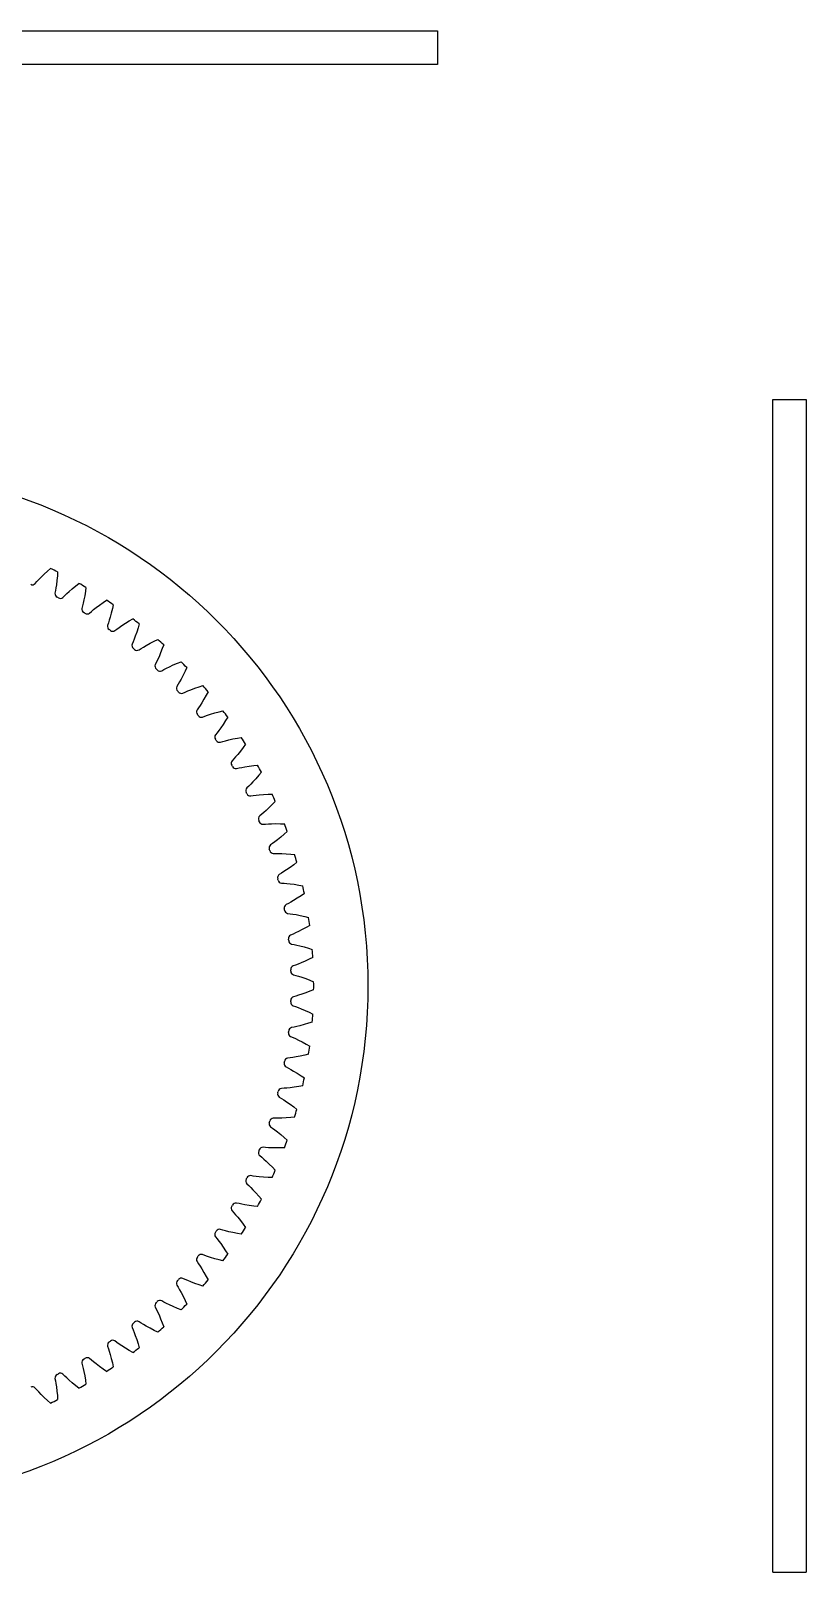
# Model space of a CAD drawing. Extents: x -49 to 4846, y -968 to 1090.
# Drawn here: x 1533.6 to 1765, y -908.6 to -448.6 of the extents above; entities that cross this region are included whole.
import ezdxf

# ---------------------------------------------------------------- set-up
doc = ezdxf.new("R2010")
doc.units = 0
doc.layers.get('0').update_dxf_attribs({"linetype": 'CONTINUOUS'})
doc.layers.add('OUTLINE', color=7, linetype='CONTINUOUS')

msp = doc.modelspace()

# ---------------------------------------------------------------- linework, layer by layer
at = {"color": 1}
for p, q in [((1304.989322, -448.599773), (1654.989322, -448.599773)), ((1654.989322, -448.599773), (1654.989322, -458.599773)), ((1654.989322, -458.599773), (1304.989322, -458.599773)), ((1754.989322, -558.599773), (1764.989322, -558.599773)), ((1754.989322, -733.599773), (1754.989322, -558.599773)), ((1764.989322, -558.599773), (1764.989322, -908.599773)), ((1535.958641, -612.370916), (1536.625954, -611.670519)), ((1536.625954, -611.670519), (1537.523968, -610.773932)), ((1537.523968, -610.773932), (1538.515711, -609.836656)), ((1538.515711, -609.836656), (1539.399124, -609.042456)), ((1541.483547, -611.284166), (1541.355537, -612.642745)), ((1541.565501, -610.099069), (1541.483547, -611.284166)), ((1534.894353, -613.560449), (1535.402787, -612.979975)), ((1535.402787, -612.979975), (1535.958642, -612.370914)), ((1540.923084, -615.672405), (1540.778687, -616.430436)), ((1541.060812, -614.859408), (1540.923084, -615.672405)), ((1541.201893, -613.90235), (1541.060812, -614.859411)), ((1541.355537, -612.642745), (1541.201893, -613.90235)), ((1544.2788, -616.570445), (1544.993345, -615.918305)), ((1544.993345, -615.918305), (1545.951714, -615.086544)), ((1545.951714, -615.086544), (1547.006422, -614.220731)), ((1547.006422, -614.220731), (1547.943084, -613.49009)), ((1549.866055, -615.871741), (1549.643588, -617.218081)), ((1550.030478, -614.695247), (1549.866055, -615.871741)), ((1543.134127, -617.68284), (1543.681814, -617.139247)), ((1543.681814, -617.139247), (1544.278802, -616.570444)), ((1549.00085, -620.210195), (1548.803927, -620.956307)), ((1549.194954, -619.408786), (1549.00085, -620.210195)), ((1549.402453, -618.4639), (1549.194954, -619.408788)), ((1549.643588, -617.218081), (1549.402453, -618.4639)), ((1552.285747, -621.34013), (1553.044043, -620.739422)), ((1553.044043, -620.739422), (1554.058098, -619.97654)), ((1554.058098, -619.97654), (1555.170633, -619.186409)), ((1555.170633, -619.186409), (1556.15598, -618.522885)), ((1558.154222, -619.870717), (1557.908131, -621.032875)), ((1551.066266, -622.369967), (1551.650538, -621.865903)), ((1551.650538, -621.865903), (1552.285749, -621.340129)), ((1556.742399, -625.300407), (1556.493909, -626.030965)), ((1556.991934, -624.51449), (1556.742399, -625.300407)), ((1557.264838, -623.586381), (1556.991933, -624.514492)), ((1557.59229, -622.360417), (1557.264838, -623.586381)), ((1557.908131, -621.032875), (1557.59229, -622.360417)), ((1560.738825, -626.110384), (1561.803626, -625.420097)), ((1561.803626, -625.420097), (1562.968567, -624.709497)), ((1562.968567, -624.709497), (1563.9978, -624.116324)), ((1558.652125, -627.598994), (1559.270136, -627.136914)), ((1559.270136, -627.136914), (1559.940476, -626.656731)), ((1559.940473, -626.656733), (1560.738825, -626.110384)), ((1564.413764, -630.151647), (1564.110014, -630.918243)), ((1564.750745, -629.244835), (1564.413763, -630.151649)), ((1565.162918, -628.0447), (1564.750745, -629.244835)), ((1565.570595, -626.742424), (1565.162918, -628.0447)), ((1565.897154, -625.600263), (1565.570595, -626.742424)), ((1564.110014, -630.918243), (1563.811168, -631.629687)), ((1565.854747, -633.344447), (1566.503485, -632.926603)), ((1566.503485, -632.926603), (1567.205688, -632.49435)), ((1567.205686, -632.494351), (1568.040204, -632.005023)), ((1568.040204, -632.005023), (1569.150564, -631.390695)), ((1569.150564, -631.390695), (1570.362236, -630.763088)), ((1570.362236, -630.763088), (1571.430338, -630.243156)), ((1572.318589, -634.243237), (1571.823703, -635.411697)), ((1572.816115, -632.972571), (1572.318589, -634.243237)), ((1573.221552, -631.855972), (1572.816115, -632.972571)), ((1571.067802, -637.036333), (1570.720056, -637.725198)), ((1571.424287, -636.292793), (1571.067802, -637.036333)), ((1571.823703, -635.411697), (1571.424286, -636.292795)), ((1572.639041, -639.578333), (1573.315346, -639.20676)), ((1573.315346, -639.20676), (1574.045991, -638.824544)), ((1574.045989, -638.824545), (1574.912608, -638.394622)), ((1574.912608, -638.394622), (1576.063116, -637.859245)), ((1576.063116, -637.859245), (1577.315616, -637.317689)), ((1577.315616, -637.317689), (1578.417386, -636.87353)), ((1580.091732, -638.607366), (1579.609392, -639.692963)), ((1577.581864, -643.62487), (1577.186913, -644.287799)), ((1577.989347, -642.908009), (1577.581864, -643.62487)), ((1578.449253, -642.056921), (1577.989346, -642.908011)), ((1579.024441, -640.925828), (1578.449253, -642.056921)), ((1579.609392, -639.692963), (1579.024441, -640.925828)), ((1583.794833, -644.341366), (1584.924902, -643.975145)), ((1578.971955, -646.270282), (1579.672533, -645.946791)), ((1579.672533, -645.946791), (1580.42806, -645.616473)), ((1580.428057, -645.616474), (1581.322555, -645.248051)), ((1581.322555, -645.248051), (1582.507607, -644.794233)), ((1582.507607, -644.794233), (1583.794833, -644.341366)), ((1585.247804, -648.059918), (1584.595116, -649.148132)), ((1585.917331, -646.87086), (1585.247804, -648.059918)), ((1586.474223, -645.821554), (1585.917331, -646.87086)), ((1583.620466, -650.651756), (1583.180233, -651.28552)), ((1584.076962, -649.965065), (1583.620466, -650.651756)), ((1584.595116, -649.148132), (1584.076961, -649.965067)), ((1584.822636, -653.387692), (1585.544072, -653.113859)), ((1585.544072, -653.113859), (1586.320801, -652.837048)), ((1586.320798, -652.837049), (1587.238817, -652.53192)), ((1587.238817, -652.53192), (1588.452639, -652.161873)), ((1588.452639, -652.161873), (1589.76832, -651.799902)), ((1589.76832, -651.799902), (1590.921182, -651.513402)), ((1589.657472, -657.429582), (1589.154186, -658.082756)), ((1590.23135, -656.650783), (1589.657471, -657.429584)), ((1590.958359, -655.610749), (1590.23135, -656.650783)), ((1591.709199, -654.471292), (1590.958359, -655.610749)), ((1592.33793, -653.463389), (1591.709199, -654.471292)), ((1589.154186, -658.082756), (1588.670817, -658.684267)), ((1590.162579, -660.895887), (1590.90136, -660.673046)), ((1590.90136, -660.673046), (1591.695505, -660.451091)), ((1591.695503, -660.451092), (1592.63257, -660.210744)), ((1592.63257, -660.210744), (1593.869248, -659.92627)), ((1593.869248, -659.92627), (1595.206974, -659.656958)), ((1595.206974, -659.656958), (1596.377013, -659.451576)), ((1597.654286, -661.495639), (1596.956778, -662.45723)), ((1594.156067, -665.881668), (1593.631916, -666.447996)), ((1594.70369, -665.265192), (1594.156067, -665.881668)), ((1595.330497, -664.528322), (1594.703688, -665.265194)), ((1596.128283, -663.541535), (1595.330497, -664.528322)), ((1596.956778, -662.45723), (1596.128283, -663.541535)), ((1594.965769, -668.758288), (1595.718295, -668.587524)), ((1595.718295, -668.587524), (1596.525989, -668.421507)), ((1596.525986, -668.421507), (1597.477537, -668.247112)), ((1597.477537, -668.247112), (1598.731046, -668.049597)), ((1598.731046, -668.049597), (1600.0843, -667.874256)), ((1600.0843, -667.874256), (1601.265815, -667.750992)), ((1601.634505, -670.789767), (1600.73239, -671.813638)), ((1602.39739, -669.879174), (1601.634505, -670.789767)), ((1598.601739, -674.010495), (1598.039359, -674.538881)), ((1599.191031, -673.433722), (1598.601739, -674.010495)), ((1599.867712, -672.74237), (1599.191029, -673.433723)), ((1600.73239, -671.813638), (1599.867712, -672.74237)), ((1599.208806, -676.93659), (1599.97141, -676.818736)), ((1599.97141, -676.818736), (1600.788717, -676.709465)), ((1600.788715, -676.709465), (1601.750113, -676.601871)), ((1601.750113, -676.601871), (1603.014347, -676.492278)), ((1603.014347, -676.492278), (1604.376535, -676.411762)), ((1604.748249, -680.386757), (1603.820892, -681.25291)), ((1604.376535, -676.411762), (1605.563771, -676.371217)), ((1605.719588, -679.428308), (1604.748249, -680.386757)), ((1606.544134, -678.57315), (1605.719588, -679.428308)), ((1602.469543, -682.429636), (1601.871675, -682.917504)), ((1603.097633, -681.895374), (1602.469543, -682.429636)), ((1602.871017, -685.390949), (1603.639985, -685.326579)), ((1603.820892, -681.25291), (1603.097631, -681.895375)), ((1603.639985, -685.326579), (1604.462924, -685.274587)), ((1604.462921, -685.274587), (1605.429482, -685.234319)), ((1605.429482, -685.234319), (1606.698281, -685.213181)), ((1606.698281, -685.213181), (1608.062768, -685.227883)), ((1608.062768, -685.227883), (1609.24994, -685.270253)), ((1608.156295, -689.219124), (1607.170777, -690.018478)), ((1609.192125, -688.330767), (1608.156295, -689.219124)), ((1610.074316, -687.535209), (1609.192125, -688.330767)), ((1605.740636, -691.098072), (1605.110192, -691.543047)), ((1606.404464, -690.608925), (1605.740636, -691.098072)), ((1605.934561, -694.080177), (1606.706146, -694.069604)), ((1607.170777, -690.018478), (1606.404462, -690.608926)), ((1606.706146, -694.069604), (1607.530707, -694.075144)), ((1607.530704, -694.075144), (1608.49772, -694.102398)), ((1608.49772, -694.102398), (1609.764903, -694.169818)), ((1609.764903, -694.169818), (1611.12504, -694.279666)), ((1611.12504, -694.279666), (1612.306364, -694.404747)), ((1609.901047, -698.996369), (1609.095411, -699.531924)), ((1610.939924, -698.267709), (1609.901047, -698.996369)), ((1612.0352, -697.453772), (1610.939924, -698.267709)), ((1612.970737, -696.721691), (1612.0352, -697.453772)), ((1608.399081, -699.973572), (1607.739133, -700.373486)), ((1608.384512, -702.961941), (1609.154955, -703.005216)), ((1609.095413, -699.531923), (1608.399081, -699.973572)), ((1609.154955, -703.005216), (1609.977121, -703.068261)), ((1609.977119, -703.068261), (1610.939877, -703.162904)), ((1610.939877, -703.162904), (1612.199271, -703.318555)), ((1612.199271, -703.318555), (1613.548432, -703.523013)), ((1613.548432, -703.523013), (1614.718154, -703.730194)), ((1611.9984, -708.142845), (1611.157368, -708.620897)), ((1613.085575, -707.488428), (1611.9984, -708.142845)), ((1614.23496, -706.752876), (1613.085575, -707.488428)), ((1615.219286, -706.087839), (1614.23496, -706.752876)), ((1610.431926, -709.012896), (1609.745689, -709.3658)), ((1610.208935, -711.992969), (1610.974482, -712.089882)), ((1611.15737, -708.620896), (1610.431926, -709.012896)), ((1610.974482, -712.089882), (1611.790248, -712.210125)), ((1611.790245, -712.210124), (1612.744057, -712.371696)), ((1612.744057, -712.371696), (1613.989525, -712.614818)), ((1613.989525, -712.614818), (1615.321137, -712.912891)), ((1615.321137, -712.912891), (1616.473557, -713.201163)), ((1613.452618, -717.413345), (1612.580288, -717.831565)), ((1614.582795, -716.836359), (1613.452618, -717.413345)), ((1615.78069, -716.182776), (1614.582795, -716.836359)), ((1616.809008, -715.588022), (1615.78069, -716.182776)), ((1611.829268, -718.172004), (1611.120086, -718.476179)), ((1611.398941, -721.129263), (1612.155863, -721.279342)), ((1612.58029, -717.831564), (1611.829268, -718.172004)), ((1612.155863, -721.279342), (1612.961254, -721.456197)), ((1612.961251, -721.456196), (1613.901469, -721.683908)), ((1613.901469, -721.683908), (1615.126944, -722.013318)), ((1615.126944, -722.013318), (1616.43452, -722.403554)), ((1614.256616, -726.762703), (1613.357237, -727.119054)), ((1615.424288, -726.26596), (1614.256616, -726.762703)), ((1616.664857, -725.69753), (1615.424288, -726.26596)), ((1616.43452, -722.403554), (1617.564024, -722.771512)), ((1617.732159, -725.175956), (1616.664857, -725.69753)), ((1612.5843, -727.406275), (1611.855626, -727.660239)), ((1611.948733, -730.326312), (1612.693342, -730.528826)), ((1613.357239, -727.119053), (1612.5843, -727.406275)), ((1612.693342, -730.528826), (1613.484434, -730.761431)), ((1613.484432, -730.76143), (1614.406475, -731.054174)), ((1614.406475, -731.054174), (1615.605985, -731.468266)), ((1615.605956, -735.731291), (1614.406478, -736.145371)), ((1616.883155, -735.250783), (1615.605956, -735.731291)), ((1615.605985, -731.468266), (1616.883155, -731.948763)), ((1616.883155, -731.948763), (1617.98424, -732.394615)), ((1617.98424, -734.804931), (1616.883155, -735.250783)), ((1754.989322, -908.599773), (1754.989322, -733.599773)), ((1611.855632, -739.539309), (1612.5843, -739.793271)), ((1612.693341, -736.67072), (1611.948728, -736.873236)), ((1612.5843, -739.793271), (1613.357239, -740.080493)), ((1613.484434, -736.438115), (1612.693341, -736.67072)), ((1613.357237, -740.080492), (1614.256613, -740.436841)), ((1614.406478, -736.145371), (1613.484432, -736.438116)), ((1614.256613, -740.436841), (1615.424316, -740.933598)), ((1615.126914, -745.186237), (1613.901472, -745.515637)), ((1616.43452, -744.795992), (1615.126914, -745.186237)), ((1615.424316, -740.933598), (1616.664857, -741.502016)), ((1617.564024, -744.428034), (1616.43452, -744.795992)), ((1616.664857, -741.502016), (1617.732159, -742.02359)), ((1611.120091, -748.72337), (1611.829269, -749.027542)), ((1612.155863, -745.920204), (1611.398936, -746.070285)), ((1611.829269, -749.027542), (1612.58029, -749.367982)), ((1612.961254, -745.743349), (1612.155863, -745.920204)), ((1612.580287, -749.367981), (1613.452615, -749.786199)), ((1613.901472, -745.515637), (1612.961252, -745.74335)), ((1613.452615, -749.786199), (1614.582822, -750.363201)), ((1615.321137, -754.286655), (1613.989495, -754.584734)), ((1614.582822, -750.363201), (1615.78069, -751.01677)), ((1616.473557, -753.998383), (1615.321137, -754.286655)), ((1615.78069, -751.01677), (1616.809009, -751.611524)), ((1609.745694, -757.833749), (1610.431927, -758.186651)), ((1610.974482, -755.109664), (1610.20893, -755.206578)), ((1610.431927, -758.186651), (1611.15737, -758.57865)), ((1611.790248, -754.989421), (1610.974482, -755.109664)), ((1611.157368, -758.578649), (1611.998397, -759.056699)), ((1612.744061, -754.82785), (1611.790246, -754.989422)), ((1613.989495, -754.584734), (1612.744061, -754.82785)), ((1611.998397, -759.056699), (1613.085601, -759.711134)), ((1613.085601, -759.711134), (1614.23496, -760.44667)), ((1614.718154, -763.469352), (1613.548432, -763.676533)), ((1614.23496, -760.44667), (1615.219286, -761.111708)), ((1607.739137, -766.826064), (1608.399081, -767.225974)), ((1609.154954, -764.19433), (1608.384507, -764.237606)), ((1608.399081, -767.225974), (1609.095413, -767.667623)), ((1609.095411, -767.667622), (1609.901044, -768.203175)), ((1609.977121, -764.131285), (1609.154954, -764.19433)), ((1610.939881, -764.036642), (1609.977119, -764.131285)), ((1612.19924, -763.880996), (1610.939881, -764.036642)), ((1613.548432, -763.676533), (1612.19924, -763.880996)), ((1609.901044, -768.203175), (1610.939949, -768.931855)), ((1610.939949, -768.931855), (1612.0352, -769.745774)), ((1612.306364, -772.794799), (1611.12504, -772.91988)), ((1612.0352, -769.745774), (1612.970737, -770.477855)), ((1605.110196, -775.656503), (1605.740636, -776.101475)), ((1605.740636, -776.101475), (1606.404464, -776.590621)), ((1606.706145, -773.129942), (1605.934556, -773.119369)), ((1606.404462, -776.59062), (1607.170775, -777.181066)), ((1607.530707, -773.124402), (1606.706145, -773.129942)), ((1607.170775, -777.181066), (1608.156318, -777.980442)), ((1608.497723, -773.097148), (1607.530704, -773.124402)), ((1609.764872, -773.02973), (1608.497723, -773.097148)), ((1611.12504, -772.91988), (1609.764872, -773.02973)), ((1603.639984, -781.872967), (1602.871012, -781.808597)), ((1604.462924, -781.92496), (1603.639984, -781.872967)), ((1605.429486, -781.965228), (1604.462921, -781.924959)), ((1606.698251, -781.986365), (1605.429486, -781.965228)), ((1608.062768, -781.971663), (1606.698251, -781.986365)), ((1609.24994, -781.929293), (1608.062768, -781.971663)), ((1608.156318, -777.980442), (1609.192125, -778.868779)), ((1609.192125, -778.868779), (1610.074316, -779.664337)), ((1601.871679, -784.282046), (1602.469543, -784.769911)), ((1602.469543, -784.769911), (1603.097633, -785.304172)), ((1603.097631, -785.304171), (1603.82089, -785.946634)), ((1603.82089, -785.946634), (1604.748271, -786.812811)), ((1599.971409, -790.38081), (1599.2088, -790.262956)), ((1600.788717, -790.490081), (1599.971409, -790.38081)), ((1601.750116, -790.597675), (1600.788715, -790.490081)), ((1603.014316, -790.707266), (1601.750116, -790.597675)), ((1604.376535, -790.787784), (1603.014316, -790.707266)), ((1605.563771, -790.828329), (1604.376535, -790.787784)), ((1604.748271, -786.812811), (1605.719588, -787.771238)), ((1605.719588, -787.771238), (1606.544134, -788.626396)), ((1598.039363, -792.660669), (1598.601739, -793.189051)), ((1598.601739, -793.189051), (1599.191031, -793.765825)), ((1599.191029, -793.765823), (1599.86771, -794.457173)), ((1599.86771, -794.457173), (1600.73241, -795.385931)), ((1600.73241, -795.385931), (1601.634505, -796.409779)), ((1595.718294, -798.612022), (1594.965764, -798.441258)), ((1596.525989, -798.778039), (1595.718294, -798.612022)), ((1597.47754, -798.952435), (1596.525987, -798.778039)), ((1598.731016, -799.149945), (1597.47754, -798.952435)), ((1600.0843, -799.32529), (1598.731016, -799.149945)), ((1601.265815, -799.448554), (1600.0843, -799.32529)), ((1601.634505, -796.409779), (1602.39739, -797.320372)), ((1593.631919, -800.751555), (1594.156068, -801.317879)), ((1594.156068, -801.317879), (1594.70369, -801.934354)), ((1594.703688, -801.934352), (1595.330494, -802.671221)), ((1595.330494, -802.671221), (1596.128302, -803.658035)), ((1596.128302, -803.658035), (1596.956778, -804.742316)), ((1596.956778, -804.742316), (1597.654286, -805.703907)), ((1588.67082, -808.515283), (1589.154187, -809.116791)), ((1589.154187, -809.116791), (1589.657472, -809.769964)), ((1590.901359, -806.5265), (1590.162574, -806.303658)), ((1591.695505, -806.748455), (1590.901359, -806.5265)), ((1592.632574, -806.988803), (1591.695503, -806.748455)), ((1593.869218, -807.27327), (1592.632574, -806.988803)), ((1595.206974, -807.542588), (1593.869218, -807.27327)), ((1596.377013, -807.74797), (1595.206974, -807.542588)), ((1585.544071, -814.085687), (1584.822631, -813.811853)), ((1586.320801, -814.362498), (1585.544071, -814.085687)), ((1589.65747, -809.769962), (1590.231348, -810.54876)), ((1590.231348, -810.54876), (1590.958376, -811.588822)), ((1590.958376, -811.588822), (1591.709199, -812.728254)), ((1591.709199, -812.728254), (1592.33793, -813.736158)), ((1583.180236, -815.914031), (1583.620466, -816.547791)), ((1583.620466, -816.547791), (1584.076962, -817.234481)), ((1584.076961, -817.234479), (1584.595114, -818.051411)), ((1584.595114, -818.051411), (1585.24782, -819.139655)), ((1587.23882, -814.667627), (1586.320798, -814.362497)), ((1588.452609, -815.037665), (1587.23882, -814.667627)), ((1589.76832, -815.399644), (1588.452609, -815.037665)), ((1590.921182, -815.686144), (1589.76832, -815.399644)), ((1577.186915, -822.911752), (1577.581864, -823.574677)), ((1579.672532, -821.252755), (1578.97195, -820.929262)), ((1580.42806, -821.583073), (1579.672532, -821.252755)), ((1581.322558, -821.951497), (1580.428057, -821.583072)), ((1582.507578, -822.405302), (1581.322558, -821.951497)), ((1583.794833, -822.85818), (1582.507578, -822.405302)), ((1584.924902, -823.224401), (1583.794833, -822.85818)), ((1585.24782, -819.139655), (1585.917331, -820.328686)), ((1585.917331, -820.328686), (1586.474223, -821.377992)), ((1573.315346, -827.992785), (1572.639036, -827.621211)), ((1574.045991, -828.375002), (1573.315346, -827.992785)), ((1577.581864, -823.574677), (1577.989347, -824.291538)), ((1577.989346, -824.291535), (1578.449251, -825.142622)), ((1578.449251, -825.142622), (1579.024455, -826.273745)), ((1579.024455, -826.273745), (1579.609392, -827.506583)), ((1579.609392, -827.506583), (1580.091732, -828.59218)), ((1570.720058, -829.474354), (1571.067802, -830.163214)), ((1571.067802, -830.163214), (1571.424287, -830.906753)), ((1571.424285, -830.906751), (1571.823702, -831.787846)), ((1571.823702, -831.787846), (1572.318601, -832.956338)), ((1574.912611, -828.804925), (1574.045989, -828.375001)), ((1576.063088, -829.340289), (1574.912611, -828.804925)), ((1577.315616, -829.881857), (1576.063088, -829.340289)), ((1578.417386, -830.326016), (1577.315616, -829.881857)), ((1563.81117, -835.569864), (1564.110014, -836.281304)), ((1564.110014, -836.281304), (1564.413764, -837.047899)), ((1564.413763, -837.047897), (1564.750744, -837.954707)), ((1566.503484, -834.272943), (1565.854742, -833.855097)), ((1567.205688, -834.705196), (1566.503484, -834.272943)), ((1568.040207, -835.194524), (1567.205686, -834.705195)), ((1569.150537, -835.808837), (1568.040207, -835.194524)), ((1570.362236, -836.436458), (1569.150537, -835.808837)), ((1571.430338, -836.95639), (1570.362236, -836.436458)), ((1572.318601, -832.956338), (1572.816115, -834.226975)), ((1572.816115, -834.226975), (1573.221552, -835.343574)), ((1556.49391, -841.168587), (1556.742399, -841.89914)), ((1559.270135, -840.062631), (1558.652121, -839.600549)), ((1559.940476, -840.542815), (1559.270135, -840.062631)), ((1560.738828, -841.089164), (1559.940474, -840.542813)), ((1561.8036, -841.779433), (1560.738828, -841.089164)), ((1562.968567, -842.490049), (1561.8036, -841.779433)), ((1564.750744, -837.954707), (1565.162928, -839.154875)), ((1565.162928, -839.154875), (1565.570595, -840.457122)), ((1565.570595, -840.457122), (1565.897154, -841.599283)), ((1548.803928, -846.243245), (1549.00085, -846.989352)), ((1551.650537, -845.333643), (1551.066262, -844.829576)), ((1552.285749, -845.859417), (1551.650537, -845.333643)), ((1553.044045, -846.460126), (1552.285747, -845.859416)), ((1556.742399, -841.89914), (1556.991934, -842.685056)), ((1556.991933, -842.685053), (1557.264837, -843.613162)), ((1557.264837, -843.613162), (1557.592297, -844.839159)), ((1557.592297, -844.839159), (1557.908131, -846.166671)), ((1557.908131, -846.166671), (1558.154222, -847.328829)), ((1563.997799, -843.083222), (1562.968567, -842.490049)), ((1540.778687, -850.769115), (1540.923084, -851.527142)), ((1543.681813, -850.060299), (1543.134123, -849.516702)), ((1544.278802, -850.629102), (1543.681813, -850.060299)), ((1544.993347, -851.281244), (1544.2788, -850.629101)), ((1549.00085, -846.989352), (1549.194954, -847.79076)), ((1549.194954, -847.790758), (1549.402452, -848.735642)), ((1549.402452, -848.735642), (1549.643593, -849.981495)), ((1549.643593, -849.981495), (1549.866055, -851.327805)), ((1554.058073, -847.222988), (1553.044045, -846.460126)), ((1555.170633, -848.013137), (1554.058073, -847.222988)), ((1556.15598, -848.67666), (1555.170633, -848.013137)), ((1535.402786, -854.21957), (1534.894349, -853.639093)), ((1535.958642, -854.828632), (1535.402786, -854.21957)), ((1536.625956, -855.529029), (1535.958641, -854.82863)), ((1537.523946, -856.425592), (1536.625956, -855.529029)), ((1540.923084, -851.527142), (1541.060812, -852.340138)), ((1541.060812, -852.340135), (1541.201893, -853.297192)), ((1541.201893, -853.297192), (1541.35554, -854.556831)), ((1541.35554, -854.556831), (1541.483547, -855.91538)), ((1545.951691, -852.112982), (1544.993347, -851.281244)), ((1547.006422, -852.978815), (1545.951691, -852.112982)), ((1547.943084, -853.709456), (1547.006422, -852.978815)), ((1549.866055, -851.327805), (1550.030478, -852.504299)), ((1538.515711, -857.36289), (1537.523946, -856.425592)), ((1539.399124, -858.15709), (1538.515711, -857.36289)), ((1541.483547, -855.91538), (1541.565501, -857.100477)), ((1754.989322, -908.599773), (1764.989322, -908.599773))]:
    msp.add_line(p, q, dxfattribs=at)
for centre, radius, start, end in [((1479.989401, -733.599611), 138, 63.499628, 64.500372), ((1534.081389, -612.782815), 1.125, 242.738787, 316.272366), ((1479.989412, -733.599617), 138, 59.499628, 60.500372), ((1541.891982, -616.592296), 1.125, 171.727913, 245.2612), ((1479.989322, -733.599773), 131.25, 61.907943, 62.092057), ((1542.377389, -616.850391), 1.125, 238.738787, 312.272366), ((1549.903219, -621.195432), 1.125, 167.727913, 241.2612), ((1479.989423, -733.599624), 138, 55.499628, 56.500372), ((1479.989322, -733.599773), 131.25, 57.907943, 58.092057), ((1550.36944, -621.486758), 1.125, 234.738787, 308.272366), ((1479.989433, -733.599631), 138, 51.499628, 52.500372), ((1557.573843, -626.34619), 1.125, 163.727913, 237.2612), ((1479.989322, -733.599773), 131.25, 53.907943, 54.092057), ((1558.018606, -626.669329), 1.125, 230.738787, 304.272366), ((1564.866483, -632.019477), 1.125, 159.727913, 233.2612), ((1479.989322, -733.599773), 131.25, 49.907943, 50.092057), ((1565.287621, -632.372854), 1.125, 226.738787, 300.272366), ((1479.989442, -733.599639), 138, 47.499628, 48.500372), ((1571.74561, -638.187653), 1.125, 155.727913, 229.2612), ((1479.989322, -733.599773), 131.25, 45.907943, 46.092057), ((1572.141072, -638.569546), 1.125, 222.738787, 296.272366), ((1479.989451, -733.599648), 138, 43.499628, 44.500372), ((1479.98946, -733.599657), 138, 39.499628, 40.500372), ((1578.177709, -644.820667), 1.125, 151.727913, 225.2612), ((1479.989322, -733.599773), 131.25, 41.907943, 42.092057), ((1578.545568, -645.229216), 1.125, 218.738787, 292.272366), ((1584.131444, -651.886204), 1.125, 147.727913, 221.2612), ((1479.989322, -733.599773), 131.25, 37.907943, 38.092057), ((1584.469909, -652.319418), 1.125, 214.738787, 288.272366), ((1479.989468, -733.599667), 138, 35.499628, 36.500372), ((1589.57781, -659.349841), 1.125, 143.727913, 217.2612), ((1479.989322, -733.599773), 131.25, 33.907943, 34.092057), ((1589.88523, -659.805611), 1.125, 210.738787, 284.272366), ((1479.989475, -733.599678), 138, 31.499628, 32.500372), ((1594.490271, -667.175217), 1.125, 139.727913, 213.2612), ((1479.989322, -733.599773), 131.25, 29.907943, 30.092057), ((1594.76515, -667.65132), 1.125, 206.738787, 280.272366), ((1479.989481, -733.599689), 138, 27.499628, 28.500372), ((1598.844895, -675.324206), 1.125, 135.727913, 209.2612), ((1479.989322, -733.599773), 131.25, 25.907943, 26.092057), ((1599.085893, -675.818325), 1.125, 202.738787, 276.272366), ((1479.989486, -733.5997), 138, 23.499628, 24.500372), ((1602.620467, -683.757108), 1.125, 131.727913, 205.2612), ((1479.989322, -733.599773), 131.25, 21.907943, 22.092057), ((1602.82641, -684.266834), 1.125, 198.738787, 272.272366), ((1479.989491, -733.599712), 138, 19.499628, 20.500372), ((1605.798593, -692.432839), 1.125, 127.727913, 201.2612), ((1479.989322, -733.599773), 131.25, 17.907943, 18.092057), ((1605.968477, -692.955689), 1.125, 194.738787, 268.272366), ((1479.989495, -733.599723), 138, 15.499628, 16.500372), ((1608.363788, -701.309131), 1.125, 123.727913, 197.2612), ((1479.989322, -733.599773), 131.25, 13.907943, 14.092057), ((1608.496786, -701.842557), 1.125, 190.738787, 264.272366), ((1479.989498, -733.599736), 138, 11.499628, 12.500372), ((1610.303555, -710.342739), 1.125, 119.727913, 193.2612), ((1479.989322, -733.599773), 131.25, 9.907943, 10.092057), ((1610.399019, -710.884144), 1.125, 186.738787, 260.272366), ((1479.9895, -733.599748), 138, 7.499628, 8.500372), ((1611.608445, -719.489653), 1.125, 115.727913, 189.2612), ((1479.989322, -733.599773), 131.25, 5.907943, 6.092057), ((1611.66591, -720.036399), 1.125, 182.738787, 256.272366), ((1479.989501, -733.59976), 138, 3.499628, 4.500372), ((1612.2721, -728.705311), 1.125, 111.727913, 185.2612), ((1479.989322, -733.599773), 131.25, 1.907943, 2.092057), ((1612.291286, -729.254733), 1.125, 178.738787, 252.272366), ((1479.989502, -733.599773), 138, 359.499628, 0.500372), ((1612.2721, -738.494236), 1.125, 174.738787, 248.272366), ((1479.989322, -733.599773), 131.25, 357.907943, 358.092057), ((1612.291286, -737.944814), 1.125, 107.727913, 181.2612), ((1479.989501, -733.599786), 138, 355.499628, 356.500372), ((1611.608445, -747.709893), 1.125, 170.738787, 244.272366), ((1479.989322, -733.599773), 131.25, 353.907943, 354.092057), ((1611.66591, -747.163148), 1.125, 103.727913, 177.2612), ((1479.9895, -733.599798), 138, 351.499628, 352.500372), ((1610.303555, -756.856807), 1.125, 166.738787, 240.272366), ((1479.989322, -733.599773), 131.25, 349.907943, 350.092057), ((1610.399019, -756.315402), 1.125, 99.727913, 173.2612), ((1479.989498, -733.59981), 138, 347.499628, 348.500372), ((1608.363788, -765.890416), 1.125, 162.738787, 236.272366), ((1479.989322, -733.599773), 131.25, 345.907943, 346.092057), ((1608.496786, -765.356989), 1.125, 95.727913, 169.2612), ((1479.989495, -733.599823), 138, 343.499628, 344.500372), ((1605.798592, -774.766707), 1.125, 158.738787, 232.272366), ((1479.989322, -733.599773), 131.25, 341.907943, 342.092057), ((1605.968477, -774.243857), 1.125, 91.727913, 165.2612), ((1602.82641, -782.932712), 1.125, 87.727913, 161.2612), ((1479.989491, -733.599835), 138, 339.499628, 340.500372), ((1602.620467, -783.442438), 1.125, 154.738787, 228.272366), ((1479.989322, -733.599773), 131.25, 337.907943, 338.092057), ((1479.989322, -733.599773), 131.25, 333.907943, 334.092057), ((1599.085893, -791.381222), 1.125, 83.727913, 157.2612), ((1479.989486, -733.599846), 138, 335.499628, 336.500372), ((1598.844895, -791.87534), 1.125, 150.738787, 224.272366), ((1594.490271, -800.024329), 1.125, 146.738787, 220.272366), ((1479.989322, -733.599773), 131.25, 329.907943, 330.092057), ((1594.76515, -799.548226), 1.125, 79.727913, 153.2612), ((1479.989481, -733.599857), 138, 331.499628, 332.500372), ((1589.57781, -807.849705), 1.125, 142.738787, 216.272366), ((1479.989322, -733.599773), 131.25, 325.907943, 326.092057), ((1589.88523, -807.393936), 1.125, 75.727913, 149.2612), ((1479.989475, -733.599868), 138, 327.499628, 328.500372), ((1584.469908, -814.880128), 1.125, 71.727913, 145.2612), ((1479.989468, -733.599879), 138, 323.499628, 324.500372), ((1584.131444, -815.313342), 1.125, 138.738787, 212.272366), ((1479.989322, -733.599773), 131.25, 321.907943, 322.092057), ((1578.177709, -822.378879), 1.125, 134.738787, 208.272366), ((1479.989322, -733.599773), 131.25, 317.907943, 318.092057), ((1578.545568, -821.97033), 1.125, 67.727913, 141.2612), ((1479.98946, -733.599889), 138, 319.499628, 320.500372), ((1479.989322, -733.599773), 131.25, 313.907943, 314.092057), ((1572.141072, -828.63), 1.125, 63.727913, 137.2612), ((1571.745609, -829.011893), 1.125, 130.738787, 204.272366), ((1479.989451, -733.599898), 138, 315.499628, 316.500372), ((1564.866483, -835.180069), 1.125, 126.738787, 200.272366), ((1479.989322, -733.599773), 131.25, 309.907943, 310.092057), ((1565.287621, -834.826692), 1.125, 59.727913, 133.2612), ((1479.989442, -733.599907), 138, 311.499628, 312.500372), ((1557.573843, -840.853356), 1.125, 122.738787, 196.272366), ((1479.989322, -733.599773), 131.25, 305.907943, 306.092057), ((1558.018606, -840.530217), 1.125, 55.727913, 129.2612), ((1479.989433, -733.599915), 138, 307.499628, 308.500372), ((1549.903219, -846.004114), 1.125, 118.738787, 192.272366), ((1479.989322, -733.599773), 131.25, 301.907943, 302.092057), ((1550.369439, -845.712788), 1.125, 51.727913, 125.2612), ((1541.891982, -850.60725), 1.125, 114.738787, 188.272366), ((1479.989322, -733.599773), 131.25, 297.907943, 298.092057), ((1542.377388, -850.349155), 1.125, 47.727913, 121.2612), ((1479.989423, -733.599922), 138, 303.499628, 304.500372), ((1534.081389, -854.416731), 1.125, 43.727913, 117.2612), ((1479.989412, -733.599929), 138, 299.499628, 300.500372), ((1479.989401, -733.599935), 138, 295.499628, 296.500372)]:
    msp.add_arc(centre, radius, start, end, dxfattribs=at)
at = {"layer": 'OUTLINE'}
msp.add_circle((1479.989322, -733.599773), 154.196077, dxfattribs=at)

doc.saveas('drawing.dxf')
